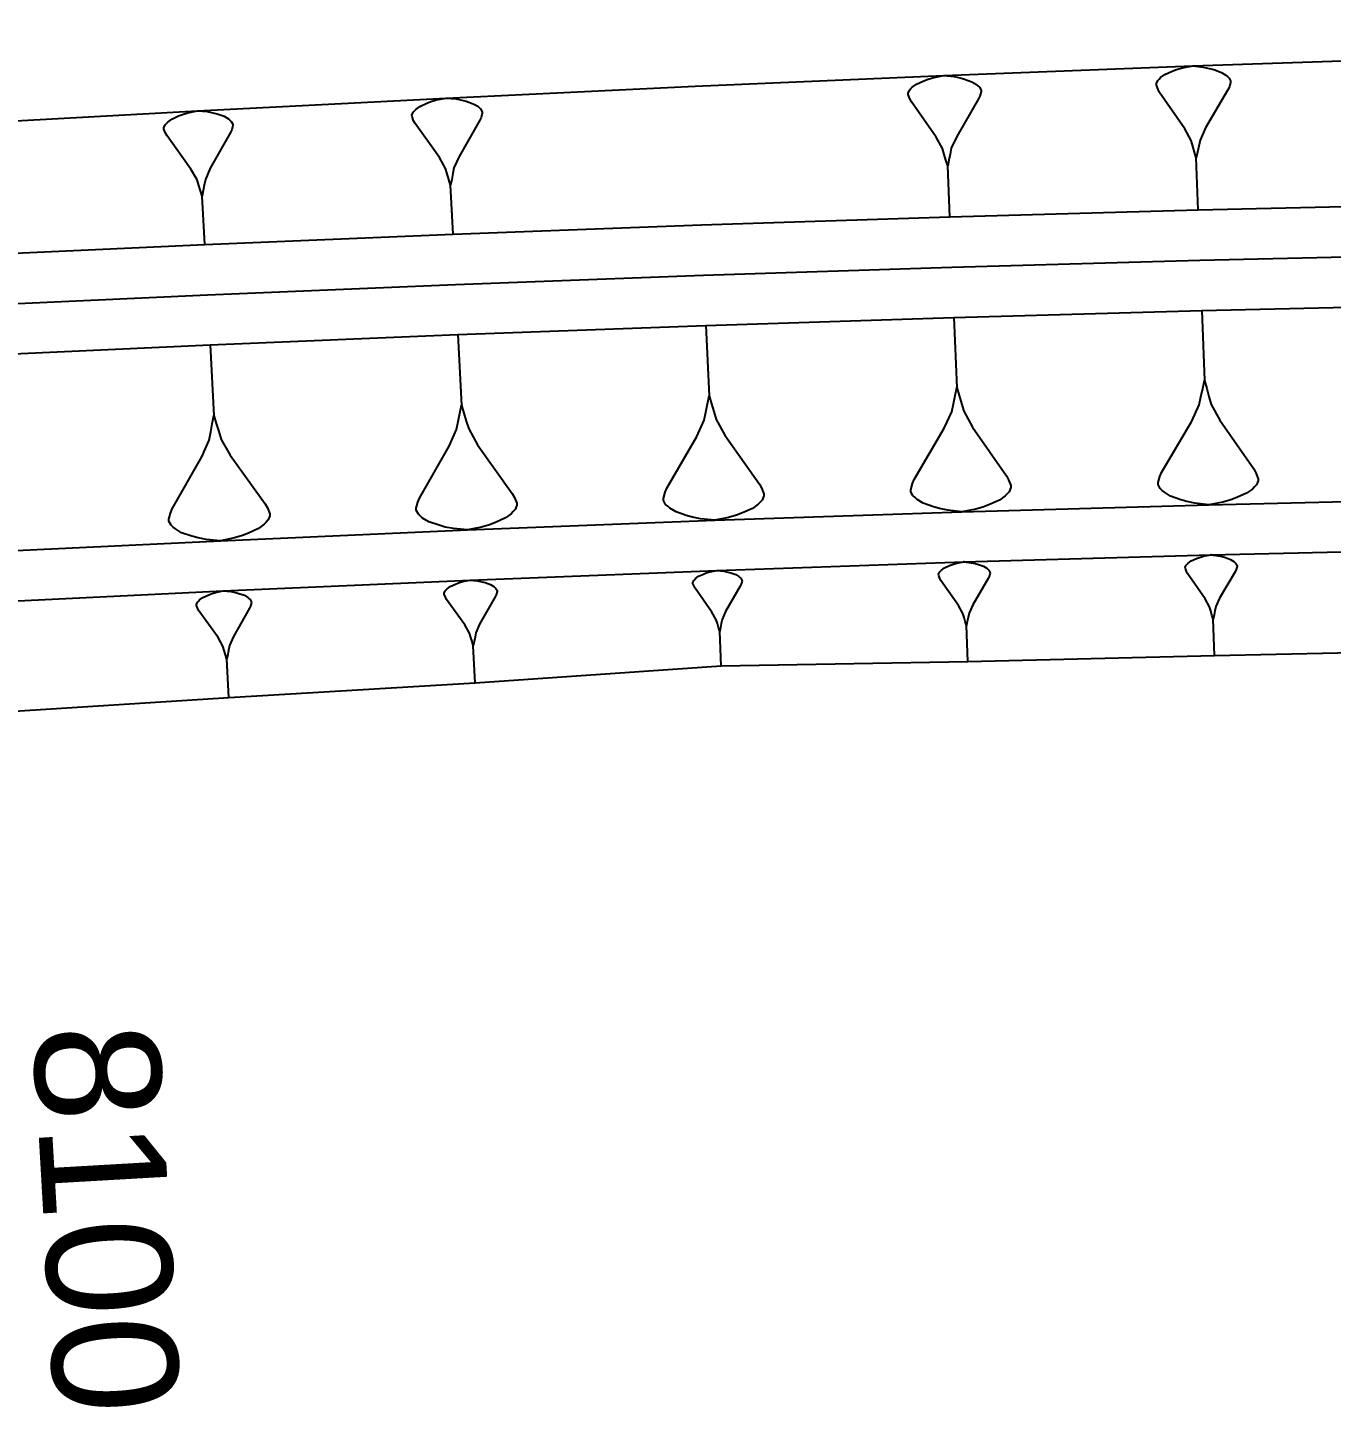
# Model space of a CAD drawing. Extents: x 388537 to 389570, y 804803 to 804975.
# Drawn here: x 388740.92 to 388766.82, y 804920.11 to 804947.56 of the extents above; entities that cross this region are included whole.
import ezdxf
from ezdxf.enums import TextEntityAlignment as Align

# ---------------------------------------------------------------- set-up
doc = ezdxf.new("R2010")
doc.units = 0
doc.layers.get('0').update_dxf_attribs({"linetype": 'CONTINUOUS'})
doc.styles.add('ARIAL', font='ARIAL.FON')

msp = doc.modelspace()

# ---------------------------------------------------------------- linework, layer by layer
at = {"color": 7}
for p, q in [((388763.8667, 804946.7609), (388764.0721, 804946.798)), ((388764.0721, 804946.798), (388764.2797, 804946.776)), ((388758.7246, 804946.5031), (388758.8103, 804946.5356)), ((388758.8103, 804946.5356), (388758.9249, 804946.5693)), ((388758.9249, 804946.5693), (388759.1265, 804946.6065)), ((388759.1265, 804946.6065), (388759.3303, 804946.5858)), ((388759.3303, 804946.5858), (388759.4473, 804946.5616)), ((388759.4473, 804946.5616), (388759.5354, 804946.5362)), ((388759.5354, 804946.5362), (388759.6825, 804946.4842)), ((388763.3737, 804946.5065), (388763.4021, 804946.5371)), ((388763.4021, 804946.5371), (388763.4306, 804946.5677)), ((388763.4306, 804946.5677), (388763.5169, 804946.6299)), ((388763.5169, 804946.6299), (388763.6623, 804946.6943)), ((388763.6623, 804946.6943), (388763.7497, 804946.7271)), ((388763.7497, 804946.7271), (388763.8667, 804946.7609)), ((388764.2797, 804946.776), (388764.3988, 804946.7508)), ((388764.3988, 804946.7508), (388764.4884, 804946.7246)), ((388764.4884, 804946.7246), (388764.6381, 804946.671)), ((388764.6381, 804946.671), (388764.7288, 804946.6152)), ((388764.7288, 804946.6152), (388764.7594, 804946.5868)), ((388764.7594, 804946.5868), (388764.79, 804946.5583)), ((388764.79, 804946.5583), (388764.8216, 804946.5004)), ((388758.4156, 804946.2584), (388758.4421, 804946.3175)), ((388758.4167, 804946.2295), (388758.4156, 804946.2584)), ((388758.4421, 804946.3175), (388758.4699, 804946.3477)), ((388758.4699, 804946.3477), (388758.4977, 804946.3778)), ((388758.4977, 804946.3778), (388758.5822, 804946.4393)), ((388758.5822, 804946.4393), (388758.7246, 804946.5031)), ((388759.6825, 804946.4842), (388759.7718, 804946.4298)), ((388759.7718, 804946.4298), (388759.8019, 804946.402)), ((388759.8019, 804946.402), (388759.8321, 804946.3743)), ((388759.8321, 804946.3743), (388759.8634, 804946.3175)), ((388759.8646, 804946.2886), (388759.8391, 804946.2005)), ((388759.8634, 804946.3175), (388759.8646, 804946.2886)), ((388763.3464, 804946.4464), (388763.3737, 804946.5065)), ((388763.3474, 804946.4169), (388763.3464, 804946.4464)), ((388763.3802, 804946.3295), (388763.3474, 804946.4169)), ((388763.4119, 804946.2715), (388763.3802, 804946.3295)), ((388763.9109, 804945.5512), (388763.4119, 804946.2715)), ((388764.7691, 804946.3212), (388764.324, 804945.5663)), ((388764.7964, 804946.3813), (388764.7691, 804946.3212)), ((388764.8227, 804946.4709), (388764.7964, 804946.3813)), ((388764.8216, 804946.5004), (388764.8227, 804946.4709)), ((388748.6337, 804945.9354), (388748.7146, 804945.9953)), ((388748.7146, 804945.9953), (388748.8514, 804946.058)), ((388748.8514, 804946.058), (388748.9337, 804946.09)), ((388748.9337, 804946.09), (388749.0439, 804946.1234)), ((388749.0439, 804946.1234), (388749.2378, 804946.161)), ((388749.2378, 804946.161), (388749.4344, 804946.1427)), ((388749.4344, 804946.1427), (388749.5474, 804946.1203)), ((388749.5474, 804946.1203), (388749.6325, 804946.0965)), ((388749.6325, 804946.0965), (388749.7747, 804946.0476)), ((388749.7747, 804946.0476), (388749.8611, 804945.9959)), ((388749.8611, 804945.9959), (388749.8904, 804945.9694)), ((388749.8904, 804945.9694), (388749.9197, 804945.9429)), ((388758.4492, 804946.1438), (388758.4167, 804946.2295)), ((388758.4806, 804946.087), (388758.4492, 804946.1438)), ((388758.9734, 804945.3821), (388758.4806, 804946.087)), ((388759.8126, 804946.1414), (388759.3788, 804945.3986)), ((388759.8391, 804946.2005), (388759.8126, 804946.1414)), ((388743.7027, 804945.683), (388743.782, 804945.7421)), ((388743.782, 804945.7421), (388743.916, 804945.8042)), ((388743.916, 804945.8042), (388743.9966, 804945.836)), ((388743.9966, 804945.836), (388744.1047, 804945.8692)), ((388744.1047, 804945.8692), (388744.2949, 804945.9069)), ((388744.2949, 804945.9069), (388744.4881, 804945.8898)), ((388744.4881, 804945.8898), (388744.5991, 804945.8682)), ((388744.5991, 804945.8682), (388744.6827, 804945.8453)), ((388744.6827, 804945.8453), (388744.8226, 804945.7978)), ((388744.8226, 804945.7978), (388744.9077, 804945.7474)), ((388744.9077, 804945.7474), (388744.9365, 804945.7215)), ((388744.9365, 804945.7215), (388744.9654, 804945.6956)), ((388744.9654, 804945.6956), (388744.9957, 804945.6423)), ((388748.5555, 804945.8197), (388748.5807, 804945.8769)), ((388748.5569, 804945.7918), (388748.5555, 804945.8197)), ((388748.5889, 804945.7095), (388748.5569, 804945.7918)), ((388748.5807, 804945.8769), (388748.6072, 804945.9062)), ((388748.6195, 804945.6551), (388748.5889, 804945.7095)), ((388748.6072, 804945.9062), (388748.6337, 804945.9354)), ((388749.9028, 804945.7183), (388749.4908, 804944.9989)), ((388749.9279, 804945.7755), (388749.9028, 804945.7183)), ((388749.9197, 804945.9429), (388749.9503, 804945.8885)), ((388749.9517, 804945.8606), (388749.9279, 804945.7755)), ((388749.9503, 804945.8885), (388749.9517, 804945.8606)), ((388743.6264, 804945.569), (388743.6509, 804945.6253)), ((388743.6279, 804945.5416), (388743.6264, 804945.569)), ((388743.6597, 804945.4609), (388743.6279, 804945.5416)), ((388743.6509, 804945.6253), (388743.6768, 804945.6541)), ((388743.69, 804945.4076), (388743.6597, 804945.4609)), ((388743.6768, 804945.6541), (388743.7027, 804945.683)), ((388744.9497, 804945.4751), (388744.5482, 804944.767)), ((388744.9742, 804945.5313), (388744.9497, 804945.4751)), ((388744.9972, 804945.6149), (388744.9742, 804945.5313)), ((388744.9957, 804945.6423), (388744.9972, 804945.6149)), ((388749.1003, 804944.9797), (388748.6195, 804945.6551)), ((388764.0376, 804945.3195), (388763.9109, 804945.5512)), ((388764.324, 804945.5663), (388764.2146, 804945.3259)), ((388744.1648, 804944.7465), (388743.69, 804945.4076)), ((388759.0987, 804945.1551), (388758.9734, 804945.3821)), ((388759.1324, 804945.0405), (388759.0987, 804945.1551)), ((388759.2724, 804945.1622), (388759.2482, 804945.0452)), ((388759.3788, 804945.3986), (388759.2724, 804945.1622)), ((388764.0714, 804945.2025), (388764.0376, 804945.3195)), ((388764.1053, 804945.0856), (388764.0714, 804945.2025)), ((388764.1894, 804945.2068), (388764.1643, 804945.0877)), ((388764.2146, 804945.3259), (388764.1894, 804945.2068)), ((388749.2228, 804944.762), (388749.1003, 804944.9797)), ((388749.4908, 804944.9989), (388749.3902, 804944.7703)), ((388759.1661, 804944.9258), (388759.1324, 804945.0405)), ((388759.1998, 804944.8112), (388759.1661, 804944.9258)), ((388759.224, 804944.9282), (388759.1998, 804944.8112)), ((388759.2482, 804945.0452), (388759.224, 804944.9282)), ((388764.1391, 804944.9686), (388764.1053, 804945.0856)), ((388764.1643, 804945.0877), (388764.1391, 804944.9686)), ((388764.1769, 804943.936), (388764.1391, 804944.9686)), ((388744.2861, 804944.5332), (388744.1648, 804944.7465)), ((388744.5482, 804944.767), (388744.4504, 804944.542)), ((388749.2562, 804944.6518), (388749.2228, 804944.762)), ((388749.2896, 804944.5416), (388749.2562, 804944.6518)), ((388749.3678, 804944.6573), (388749.3454, 804944.5443)), ((388749.3902, 804944.7703), (388749.3678, 804944.6573)), ((388759.2411, 804943.7977), (388759.1998, 804944.8112)), ((388744.3193, 804944.4252), (388744.2861, 804944.5332)), ((388744.3526, 804944.3171), (388744.3193, 804944.4252)), ((388744.4289, 804944.431), (388744.4073, 804944.32)), ((388744.4504, 804944.542), (388744.4289, 804944.431)), ((388749.323, 804944.4314), (388749.2896, 804944.5416)), ((388749.3454, 804944.5443), (388749.323, 804944.4314)), ((388749.3711, 804943.455), (388749.323, 804944.4314)), ((388744.3858, 804944.209), (388744.3526, 804944.3171)), ((388744.4073, 804944.32), (388744.3858, 804944.209)), ((388744.4371, 804943.2505), (388744.3858, 804944.209)), ((388764.25, 804941.9373), (388764.301, 804940.5445)), ((388754.3959, 804941.6394), (388754.4588, 804940.2423)), ((388759.3227, 804941.7994), (388759.3796, 804940.4059)), ((388749.4696, 804941.4574), (388749.5386, 804940.0567)), ((388744.544, 804941.2534), (388744.6191, 804939.849)), ((388764.267, 804940.3839), (388764.301, 804940.5445)), ((388764.301, 804940.5445), (388764.3466, 804940.3868)), ((388754.4261, 804940.0808), (388754.4588, 804940.2423)), ((388754.4588, 804940.2423), (388754.5059, 804940.0844)), ((388759.313, 804940.0842), (388759.3463, 804940.2451)), ((388759.3463, 804940.2451), (388759.3796, 804940.4059)), ((388759.3796, 804940.4059), (388759.4259, 804940.2483)), ((388759.4259, 804940.2483), (388759.4723, 804940.0907)), ((388764.1991, 804940.0626), (388764.2331, 804940.2232)), ((388764.2331, 804940.2232), (388764.267, 804940.3839)), ((388764.3466, 804940.3868), (388764.3923, 804940.2291)), ((388764.3923, 804940.2291), (388764.4379, 804940.0714)), ((388749.5065, 804939.8946), (388749.5386, 804940.0567)), ((388749.5386, 804940.0567), (388749.5865, 804939.8986)), ((388754.3934, 804939.9194), (388754.4261, 804940.0808)), ((388754.5059, 804940.0844), (388754.5531, 804939.9266)), ((388759.2797, 804939.9233), (388759.313, 804940.0842)), ((388759.4723, 804940.0907), (388759.5186, 804939.9331)), ((388759.5186, 804939.9331), (388759.6908, 804939.6211)), ((388764.0516, 804939.7384), (388764.1991, 804940.0626)), ((388764.4379, 804940.0714), (388764.6087, 804939.7588)), ((388744.5561, 804939.5237), (388744.5876, 804939.6864)), ((388744.5876, 804939.6864), (388744.6191, 804939.849)), ((388744.6191, 804939.849), (388744.6679, 804939.6907)), ((388744.6679, 804939.6907), (388744.7166, 804939.5323)), ((388749.4422, 804939.5705), (388749.4744, 804939.7325)), ((388749.4744, 804939.7325), (388749.5065, 804939.8946)), ((388749.5865, 804939.8986), (388749.6345, 804939.7404)), ((388749.6345, 804939.7404), (388749.6824, 804939.5823)), ((388754.2154, 804939.4314), (388754.3607, 804939.7579)), ((388754.3607, 804939.7579), (388754.3934, 804939.9194)), ((388754.5531, 804939.9266), (388754.6002, 804939.7687)), ((388754.6002, 804939.7687), (388754.7742, 804939.4565)), ((388759.1334, 804939.5983), (388759.2797, 804939.9233)), ((388763.4513, 804938.7203), (388764.0516, 804939.7384)), ((388764.6087, 804939.7588), (388765.2818, 804938.7873)), ((388744.5245, 804939.3611), (388744.5561, 804939.5237)), ((388744.7166, 804939.5323), (388744.7653, 804939.3739)), ((388749.2979, 804939.2424), (388749.4422, 804939.5705)), ((388749.6824, 804939.5823), (388749.8582, 804939.27)), ((388753.6217, 804938.4046), (388754.2154, 804939.4314)), ((388754.7742, 804939.4565), (388755.4579, 804938.4874)), ((388758.5371, 804938.577), (388759.1334, 804939.5983)), ((388759.6908, 804939.6211), (388760.3685, 804938.6517)), ((388744.3812, 804939.0315), (388744.5245, 804939.3611)), ((388744.7653, 804939.3739), (388744.943, 804939.0615)), ((388748.7069, 804938.2103), (388749.2979, 804939.2424)), ((388749.8582, 804939.27), (388750.5479, 804938.301)), ((388743.7929, 804937.994), (388744.3812, 804939.0315)), ((388744.943, 804939.0615), (388745.6387, 804938.0927)), ((388758.5005, 804938.4957), (388758.5371, 804938.577)), ((388760.3685, 804938.6517), (388760.4115, 804938.5737)), ((388760.4115, 804938.5737), (388760.4562, 804938.4559)), ((388763.379, 804938.5184), (388763.4144, 804938.6392)), ((388763.4144, 804938.6392), (388763.4513, 804938.7203)), ((388765.2818, 804938.7873), (388765.3245, 804938.7092)), ((388765.3245, 804938.7092), (388765.3687, 804938.5912)), ((388765.3687, 804938.5912), (388765.3701, 804938.5514)), ((388750.5479, 804938.301), (388750.5919, 804938.223)), ((388753.5508, 804938.2015), (388753.5853, 804938.323)), ((388753.5853, 804938.323), (388753.6217, 804938.4046)), ((388755.4579, 804938.4874), (388755.5014, 804938.4093)), ((388755.5014, 804938.4093), (388755.5467, 804938.2914)), ((388755.5467, 804938.2914), (388755.5485, 804938.2515)), ((388758.4656, 804938.3747), (388758.5005, 804938.4957)), ((388758.4672, 804938.3348), (388758.4656, 804938.3747)), ((388758.5103, 804938.2568), (388758.4672, 804938.3348)), ((388760.3831, 804938.2934), (388760.3449, 804938.252)), ((388760.4213, 804938.3349), (388760.3831, 804938.2934)), ((388760.4578, 804938.4161), (388760.4213, 804938.3349)), ((388760.4562, 804938.4559), (388760.4578, 804938.4161)), ((388763.3805, 804938.4786), (388763.379, 804938.5184)), ((388763.4232, 804938.4005), (388763.3805, 804938.4786)), ((388763.4644, 804938.3621), (388763.4232, 804938.4005)), ((388763.5057, 804938.3238), (388763.4644, 804938.3621)), ((388763.628, 804938.2486), (388763.5057, 804938.3238)), ((388765.1401, 804938.3039), (388764.9441, 804938.2171)), ((388765.2566, 804938.3879), (388765.1401, 804938.3039)), ((388765.2949, 804938.4291), (388765.2566, 804938.3879)), ((388765.3333, 804938.4704), (388765.2949, 804938.4291)), ((388765.3701, 804938.5514), (388765.3333, 804938.4704)), ((388745.6387, 804938.0927), (388745.6831, 804938.0146)), ((388745.6831, 804938.0146), (388745.7296, 804937.8964)), ((388748.6367, 804938.0063), (388748.6708, 804938.1283)), ((388748.6708, 804938.1283), (388748.7069, 804938.2103)), ((388750.5919, 804938.223), (388750.6378, 804938.1049)), ((388750.6398, 804938.0649), (388750.6037, 804937.9828)), ((388750.6378, 804938.1049), (388750.6398, 804938.0649)), ((388753.5526, 804938.1615), (388753.5508, 804938.2015)), ((388753.5961, 804938.0835), (388753.5526, 804938.1615)), ((388753.6378, 804938.0454), (388753.5961, 804938.0835)), ((388753.6796, 804938.0073), (388753.6378, 804938.0454)), ((388755.4359, 804938.0864), (388755.3198, 804938.0012)), ((388755.4741, 804938.1281), (388755.4359, 804938.0864)), ((388755.5122, 804938.1698), (388755.4741, 804938.1281)), ((388755.5485, 804938.2515), (388755.5122, 804938.1698)), ((388758.5517, 804938.2187), (388758.5103, 804938.2568)), ((388758.5931, 804938.1805), (388758.5517, 804938.2187)), ((388758.7158, 804938.1057), (388758.5931, 804938.1805)), ((388758.9181, 804938.0342), (388758.7158, 804938.1057)), ((388759.0392, 804937.9993), (388758.9181, 804938.0342)), ((388759.9151, 804938.035), (388759.7575, 804937.9887)), ((388760.0329, 804938.0797), (388759.9151, 804938.035)), ((388760.2287, 804938.1675), (388760.0329, 804938.0797)), ((388760.3449, 804938.252), (388760.2287, 804938.1675)), ((388763.8298, 804938.1763), (388763.628, 804938.2486)), ((388763.9507, 804938.1409), (388763.8298, 804938.1763)), ((388764.1113, 804938.1069), (388763.9507, 804938.1409)), ((388764.3913, 804938.0773), (388764.1113, 804938.1069)), ((388764.6684, 804938.1273), (388764.3913, 804938.0773)), ((388764.8261, 804938.1729), (388764.6684, 804938.1273)), ((388764.9441, 804938.2171), (388764.8261, 804938.1729)), ((388743.7234, 804937.789), (388743.7571, 804937.9116)), ((388743.7255, 804937.7489), (388743.7234, 804937.789)), ((388743.7699, 804937.6708), (388743.7255, 804937.7489)), ((388743.7571, 804937.9116), (388743.7929, 804937.994)), ((388745.696, 804937.7739), (388745.658, 804937.7316)), ((388745.7318, 804937.8563), (388745.696, 804937.7739)), ((388745.7296, 804937.8964), (388745.7318, 804937.8563)), ((388748.6387, 804937.9662), (388748.6367, 804938.0063)), ((388748.6827, 804937.8882), (388748.6387, 804937.9662)), ((388748.7246, 804937.8501), (388748.6827, 804937.8882)), ((388748.7666, 804937.8121), (388748.7246, 804937.8501)), ((388748.8907, 804937.7379), (388748.7666, 804937.8121)), ((388749.0947, 804937.6678), (388748.8907, 804937.7379)), ((388750.4115, 804937.8129), (388750.2153, 804937.723)), ((388750.5276, 804937.8989), (388750.4115, 804937.8129)), ((388750.5657, 804937.9408), (388750.5276, 804937.8989)), ((388750.6037, 804937.9828), (388750.5657, 804937.9408)), ((388753.8029, 804937.9328), (388753.6796, 804938.0073)), ((388754.0061, 804937.862), (388753.8029, 804937.9328)), ((388754.1276, 804937.8275), (388754.0061, 804937.862)), ((388754.2891, 804937.7947), (388754.1276, 804937.8275)), ((388754.5703, 804937.7674), (388754.2891, 804937.7947)), ((388754.848, 804937.8199), (388754.5703, 804937.7674)), ((388755.0058, 804937.867), (388754.848, 804937.8199)), ((388755.1238, 804937.9123), (388755.0058, 804937.867)), ((388755.3198, 804938.0012), (388755.1238, 804937.9123)), ((388759.2001, 804937.966), (388759.0392, 804937.9993)), ((388759.4804, 804937.9375), (388759.2001, 804937.966)), ((388759.7575, 804937.9887), (388759.4804, 804937.9375)), ((388743.8122, 804937.6328), (388743.7699, 804937.6708)), ((388743.8545, 804937.5949), (388743.8122, 804937.6328)), ((388743.9792, 804937.5211), (388743.8545, 804937.5949)), ((388744.1841, 804937.4515), (388743.9792, 804937.5211)), ((388745.1894, 804937.4651), (388745.031, 804937.4164)), ((388745.3076, 804937.5117), (388745.1894, 804937.4651)), ((388745.5039, 804937.6027), (388745.3076, 804937.5117)), ((388745.62, 804937.6893), (388745.5039, 804937.6027)), ((388745.658, 804937.7316), (388745.62, 804937.6893)), ((388749.2167, 804937.6336), (388749.0947, 804937.6678)), ((388749.3788, 804937.6015), (388749.2167, 804937.6336)), ((388749.6609, 804937.5753), (388749.3788, 804937.6015)), ((388749.9391, 804937.6291), (388749.6609, 804937.5753)), ((388750.0972, 804937.677), (388749.9391, 804937.6291)), ((388750.2153, 804937.723), (388750.0972, 804937.677)), ((388744.3066, 804937.4179), (388744.1841, 804937.4515)), ((388744.4692, 804937.3863), (388744.3066, 804937.4179)), ((388744.7523, 804937.3612), (388744.4692, 804937.3863)), ((388745.031, 804937.4164), (388744.7523, 804937.3612)), ((388759.2984, 804936.8884), (388759.3792, 804936.9121)), ((388759.3792, 804936.9121), (388759.5212, 804936.9384)), ((388759.5212, 804936.9384), (388759.6649, 804936.9238)), ((388759.6649, 804936.9238), (388759.7473, 804936.9067)), ((388763.9606, 804936.896), (388763.9804, 804936.9173)), ((388763.9804, 804936.9173), (388764.0406, 804936.9607)), ((388764.0406, 804936.9607), (388764.142, 804937.0057)), ((388764.142, 804937.0057), (388764.203, 804937.0285)), ((388764.203, 804937.0285), (388764.2846, 804937.0521)), ((388764.2846, 804937.0521), (388764.4279, 804937.078)), ((388764.4279, 804937.078), (388764.5727, 804937.0626)), ((388764.5727, 804937.0626), (388764.6558, 804937.0451)), ((388764.6558, 804937.0451), (388764.7183, 804937.0268)), ((388764.7183, 804937.0268), (388764.8227, 804936.9894)), ((388764.8227, 804936.9894), (388764.8859, 804936.9505)), ((388764.8859, 804936.9505), (388764.9073, 804936.9306)), ((388764.9073, 804936.9306), (388764.9286, 804936.9108)), ((388754.1926, 804936.6126), (388754.2493, 804936.6543)), ((388754.2493, 804936.6543), (388754.345, 804936.6976)), ((388754.345, 804936.6976), (388754.4027, 804936.7198)), ((388754.4027, 804936.7198), (388754.4798, 804936.7428)), ((388754.4798, 804936.7428), (388754.6154, 804936.7684)), ((388754.6154, 804936.7684), (388754.7527, 804936.7551)), ((388754.7527, 804936.7551), (388754.8316, 804936.7391)), ((388754.8316, 804936.7391), (388754.8909, 804936.7222)), ((388754.8909, 804936.7222), (388754.9902, 804936.6876)), ((388754.9902, 804936.6876), (388755.0504, 804936.6513)), ((388755.0504, 804936.6513), (388755.0708, 804936.6327)), ((388759.0202, 804936.6931), (388759.0389, 804936.7347)), ((388759.021, 804936.6727), (388759.0202, 804936.6931)), ((388759.0439, 804936.6123), (388759.021, 804936.6727)), ((388759.0389, 804936.7347), (388759.0585, 804936.756)), ((388759.0585, 804936.756), (388759.0781, 804936.7772)), ((388759.0781, 804936.7772), (388759.1376, 804936.8205)), ((388759.1376, 804936.8205), (388759.238, 804936.8655)), ((388759.238, 804936.8655), (388759.2984, 804936.8884)), ((388759.7473, 804936.9067), (388759.8094, 804936.8888)), ((388759.8094, 804936.8888), (388759.9131, 804936.8522)), ((388759.9131, 804936.8522), (388759.976, 804936.8139)), ((388759.976, 804936.8139), (388759.9972, 804936.7943)), ((388759.9972, 804936.7943), (388760.0185, 804936.7747)), ((388760.0235, 804936.6523), (388760.0047, 804936.6106)), ((388760.0185, 804936.7747), (388760.0405, 804936.7347)), ((388760.0414, 804936.7143), (388760.0235, 804936.6523)), ((388760.0405, 804936.7347), (388760.0414, 804936.7143)), ((388763.9217, 804936.8327), (388763.9407, 804936.8747)), ((388763.9224, 804936.8122), (388763.9217, 804936.8327)), ((388763.9453, 804936.7512), (388763.9224, 804936.8122)), ((388763.9407, 804936.8747), (388763.9606, 804936.896)), ((388763.9674, 804936.7108), (388763.9453, 804936.7512)), ((388764.3155, 804936.2083), (388763.9674, 804936.7108)), ((388764.9141, 804936.7454), (388764.6036, 804936.2188)), ((388764.9331, 804936.7873), (388764.9141, 804936.7454)), ((388764.9286, 804936.9108), (388764.9507, 804936.8704)), ((388764.9515, 804936.8498), (388764.9331, 804936.7873)), ((388764.9507, 804936.8704), (388764.9515, 804936.8498)), ((388744.6542, 804936.3327), (388744.8057, 804936.3627)), ((388744.8057, 804936.3627), (388744.9596, 804936.349)), ((388749.196, 804936.3194), (388749.215, 804936.3625)), ((388749.215, 804936.3625), (388749.2349, 804936.3845)), ((388749.2349, 804936.3845), (388749.2549, 804936.4066)), ((388749.2549, 804936.4066), (388749.3159, 804936.4517)), ((388749.3159, 804936.4517), (388749.419, 804936.4989)), ((388749.419, 804936.4989), (388749.481, 804936.5231)), ((388749.481, 804936.5231), (388749.564, 804936.5482)), ((388749.564, 804936.5482), (388749.7102, 804936.5765)), ((388749.7102, 804936.5765), (388749.8583, 804936.5627)), ((388749.8583, 804936.5627), (388749.9435, 804936.5459)), ((388749.9435, 804936.5459), (388750.0076, 804936.528)), ((388750.0076, 804936.528), (388750.1148, 804936.4911)), ((388750.1148, 804936.4911), (388750.1799, 804936.4522)), ((388750.1799, 804936.4522), (388750.2019, 804936.4322)), ((388750.2019, 804936.4322), (388750.224, 804936.4122)), ((388750.224, 804936.4122), (388750.2471, 804936.3712)), ((388750.2471, 804936.3712), (388750.2481, 804936.3502)), ((388754.1376, 804936.532), (388754.1553, 804936.5719)), ((388754.1385, 804936.5125), (388754.1376, 804936.532)), ((388754.1606, 804936.4549), (388754.1385, 804936.5125)), ((388754.1553, 804936.5719), (388754.174, 804936.5922)), ((388754.1819, 804936.4168), (388754.1606, 804936.4549)), ((388754.174, 804936.5922), (388754.1926, 804936.6126)), ((388754.5158, 804935.9434), (388754.1819, 804936.4168)), ((388755.0787, 804936.4572), (388754.7887, 804935.9557)), ((388755.0708, 804936.6327), (388755.0912, 804936.614)), ((388755.0964, 804936.4971), (388755.0787, 804936.4572)), ((388755.0912, 804936.614), (388755.1124, 804936.5759)), ((388755.1133, 804936.5564), (388755.0964, 804936.4971)), ((388755.1124, 804936.5759), (388755.1133, 804936.5564)), ((388759.066, 804936.5723), (388759.0439, 804936.6123)), ((388759.4133, 804936.0755), (388759.066, 804936.5723)), ((388760.0047, 804936.6106), (388759.699, 804936.0871)), ((388744.2732, 804936.0935), (388744.2927, 804936.1383)), ((388744.2743, 804936.0717), (388744.2732, 804936.0935)), ((388744.2927, 804936.1383), (388744.3133, 804936.1613)), ((388744.3133, 804936.1613), (388744.3339, 804936.1843)), ((388744.3339, 804936.1843), (388744.3971, 804936.2314)), ((388744.3971, 804936.2314), (388744.5038, 804936.2809)), ((388744.5038, 804936.2809), (388744.5681, 804936.3062)), ((388744.5681, 804936.3062), (388744.6542, 804936.3327)), ((388744.9596, 804936.349), (388745.048, 804936.3319)), ((388745.048, 804936.3319), (388745.1146, 804936.3136)), ((388745.1146, 804936.3136), (388745.226, 804936.2758)), ((388745.226, 804936.2758), (388745.2938, 804936.2356)), ((388745.2938, 804936.2356), (388745.3168, 804936.215)), ((388745.3168, 804936.215), (388745.3398, 804936.1943)), ((388745.3398, 804936.1943), (388745.3639, 804936.1519)), ((388745.3651, 804936.1301), (388745.3468, 804936.0634)), ((388745.3639, 804936.1519), (388745.3651, 804936.1301)), ((388749.197, 804936.2983), (388749.196, 804936.3194)), ((388749.2212, 804936.2363), (388749.197, 804936.2983)), ((388749.2443, 804936.1953), (388749.2212, 804936.2363)), ((388749.6065, 804935.6863), (388749.2443, 804936.1953)), ((388750.2113, 804936.243), (388749.9008, 804935.7008)), ((388750.2302, 804936.2861), (388750.2113, 804936.243)), ((388750.2481, 804936.3502), (388750.2302, 804936.2861)), ((388764.4038, 804936.0467), (388764.3155, 804936.2083)), ((388764.6036, 804936.2188), (388764.5273, 804936.0512)), ((388744.2997, 804936.0074), (388744.2743, 804936.0717)), ((388744.3238, 804935.9649), (388744.2997, 804936.0074)), ((388744.702, 804935.4382), (388744.3238, 804935.9649)), ((388745.3273, 804936.0186), (388745.0075, 804935.4546)), ((388745.3468, 804936.0634), (388745.3273, 804936.0186)), ((388754.6008, 804935.791), (388754.5158, 804935.9434)), ((388754.7887, 804935.9557), (388754.7178, 804935.7962)), ((388759.5016, 804935.9155), (388759.4133, 804936.0755)), ((388759.5254, 804935.8347), (388759.5016, 804935.9155)), ((388759.5491, 804935.7539), (388759.5254, 804935.8347)), ((388759.607, 804935.8381), (388759.5899, 804935.7556)), ((388759.6241, 804935.9205), (388759.607, 804935.8381)), ((388759.699, 804936.0871), (388759.6241, 804935.9205)), ((388764.4274, 804935.9651), (388764.4038, 804936.0467)), ((388764.451, 804935.8835), (388764.4274, 804935.9651)), ((388764.4746, 804935.802), (388764.451, 804935.8835)), ((388764.4922, 804935.885), (388764.4746, 804935.802)), ((388764.5097, 804935.9681), (388764.4922, 804935.885)), ((388764.5273, 804936.0512), (388764.5097, 804935.9681)), ((388749.6989, 804935.5223), (388749.6065, 804935.6863)), ((388749.9008, 804935.7008), (388749.825, 804935.5285)), ((388754.6238, 804935.7139), (388754.6008, 804935.791)), ((388754.6468, 804935.6368), (388754.6238, 804935.7139)), ((388754.6698, 804935.5597), (388754.6468, 804935.6368)), ((388754.6858, 804935.6385), (388754.6698, 804935.5597)), ((388754.7006, 804934.8773), (388754.6698, 804935.5597)), ((388754.7018, 804935.7174), (388754.6858, 804935.6385)), ((388754.7178, 804935.7962), (388754.7018, 804935.7174)), ((388759.5729, 804935.6731), (388759.5491, 804935.7539)), ((388759.5899, 804935.7556), (388759.5729, 804935.6731)), ((388759.602, 804934.9589), (388759.5729, 804935.6731)), ((388764.501, 804935.0816), (388764.4746, 804935.802)), ((388744.7986, 804935.2684), (388744.702, 804935.4382)), ((388744.8251, 804935.1823), (388744.7986, 804935.2684)), ((388744.9295, 804935.2754), (388744.9124, 804935.187)), ((388745.0075, 804935.4546), (388744.9295, 804935.2754)), ((388749.7241, 804935.4393), (388749.6989, 804935.5223)), ((388749.7492, 804935.3562), (388749.7241, 804935.4393)), ((388749.7744, 804935.2732), (388749.7492, 804935.3562)), ((388749.7913, 804935.3583), (388749.7744, 804935.2732)), ((388749.8107, 804934.5374), (388749.7744, 804935.2732)), ((388749.8081, 804935.4434), (388749.7913, 804935.3583)), ((388749.825, 804935.5285), (388749.8081, 804935.4434)), ((388744.8516, 804935.0962), (388744.8251, 804935.1823)), ((388744.8781, 804935.0101), (388744.8516, 804935.0962)), ((388744.8952, 804935.0985), (388744.8781, 804935.0101)), ((388744.919, 804934.2466), (388744.8781, 804935.0101)), ((388744.9124, 804935.187), (388744.8952, 804935.0985))]:
    msp.add_line(p, q, dxfattribs=at)
at = {"color": 1, "linetype": 'CONTINUOUS'}
for points in [[(388700, 804943.6982), (388704.7127, 804944.1203), (388709.6483, 804944.5414), (388714.6644, 804943.9448), (388719.5993, 804944.3239), (388724.5356, 804944.6822), (388729.4735, 804945.0196), (388734.4127, 804945.3362), (388739.3532, 804945.632), (388744.2949, 804945.9069), (388749.2378, 804946.161), (388754.1817, 804946.3942), (388759.1265, 804946.6065), (388764.0721, 804946.798), (388769.0185, 804946.9686), (388773.9656, 804947.1183), (388778.9133, 804947.2472), (388783.8615, 804947.3552), (388788.8101, 804947.4423), (388793.759, 804947.5085), (388798.7082, 804947.5538), (388800, 804947.5602)], [(388700, 804938.3369), (388700.2665, 804938.3599), (388705.1812, 804938.762), (388710.0643, 804939.5409), (388715.01, 804939.567), (388719.9295, 804939.9031), (388724.8502, 804940.2172), (388729.7722, 804940.5093), (388734.6952, 804940.7793), (388739.6191, 804941.0273), (388744.544, 804941.2534), (388749.4696, 804941.4574), (388754.3959, 804941.6394), (388759.3227, 804941.7994), (388764.25, 804941.9373), (388769.1777, 804942.0532), (388774.1056, 804942.147), (388779.0337, 804942.2187), (388783.9618, 804942.2684), (388788.8898, 804942.2961), (388793.8177, 804942.3017), (388798.7453, 804942.2853), (388800, 804942.2755)]]:
    msp.add_lwpolyline(points, dxfattribs=at)
at = {"color": 7, "linetype": 'CONTINUOUS'}
for points in [[(388700, 804940.3443), (388700.0839, 804940.3515), (388705.007, 804940.7544), (388709.8985, 804941.534), (388714.8526, 804941.5608), (388719.7805, 804941.8975), (388724.7097, 804942.2123), (388729.64, 804942.5049), (388734.5714, 804942.7755), (388739.5038, 804943.024), (388744.4371, 804943.2505), (388749.3712, 804943.455), (388754.3059, 804943.6374), (388759.2411, 804943.7977), (388764.1769, 804943.936), (388769.113, 804944.0521), (388774.0493, 804944.1462), (388778.9858, 804944.2182), (388783.9224, 804944.268), (388788.8588, 804944.2959), (388793.7952, 804944.3016), (388798.7312, 804944.2852), (388800, 804944.2754)], [(388700, 804939.3406), (388700.1752, 804939.3557), (388705.0941, 804939.7582), (388709.9814, 804940.5375), (388714.9313, 804940.5639), (388719.855, 804940.9003), (388724.7799, 804941.2147), (388729.7061, 804941.5071), (388734.6333, 804941.7774), (388739.5615, 804942.0257), (388744.4905, 804942.252), (388749.4204, 804942.4562), (388754.3509, 804942.6384), (388759.2819, 804942.7986), (388764.2135, 804942.9366), (388769.1453, 804943.0526), (388774.0775, 804943.1466), (388779.0097, 804943.2184), (388783.9421, 804943.2682), (388788.8743, 804943.296), (388793.8064, 804943.3016), (388798.7383, 804943.2853), (388800, 804943.2754)], [(388700, 804934.3258), (388700.6313, 804934.3817), (388705.5283, 804934.793), (388710.3938, 804935.5813), (388715.3219, 804935.6168), (388720.2239, 804935.9623), (388725.1272, 804936.286), (388730.0318, 804936.5877), (388734.9376, 804936.8674), (388739.8445, 804937.1252), (388744.7523, 804937.3612), (388749.6609, 804937.5753), (388754.5703, 804937.7674), (388759.4804, 804937.9376), (388764.3913, 804938.0773), (388769.3026, 804938.1951), (388774.2142, 804938.2909), (388779.1259, 804938.3647), (388784.0377, 804938.4165), (388788.9495, 804938.4463), (388793.8611, 804938.4542), (388798.7724, 804938.4401), (388800, 804938.4311)], [(388700, 804933.3219), (388700.7226, 804933.3859), (388705.6154, 804933.7968), (388710.4767, 804934.5847), (388715.4006, 804934.6199), (388720.2984, 804934.9651), (388725.1975, 804935.2885), (388730.0979, 804935.5899), (388734.9995, 804935.8693), (388739.9021, 804936.1269), (388744.8057, 804936.3627), (388749.7102, 804936.5765), (388754.6153, 804936.7684), (388759.5212, 804936.9384), (388764.4279, 804937.078), (388769.335, 804937.1956), (388774.2423, 804937.2913), (388779.1498, 804937.3649), (388784.0574, 804937.4167), (388788.9649, 804937.4464), (388793.8723, 804937.4543), (388798.7795, 804937.4401), (388800, 804937.4311)], [(388700, 804929.8624), (388701.0339, 804929.9908), (388705.908, 804930.4504), (388710.7526, 804931.2683), (388715.6426, 804931.5538), (388720.5213, 804931.9806), (388725.4038, 804932.3604), (388730.2699, 804932.9927), (388735.151, 804933.4248), (388740.0289, 804933.9309), (388744.919, 804934.2466), (388749.8107, 804934.5374), (388754.7006, 804934.8773), (388759.602, 804934.9589), (388764.501, 804935.0816), (388769.4001, 804935.1837), (388774.2985, 804935.2951), (388779.1971, 804935.3907), (388784.0981, 804935.3518), (388788.9975, 804935.3437), (388793.8948, 804935.4606), (388798.7927, 804935.5687), (388800, 804935.5428)]]:
    msp.add_lwpolyline(points, dxfattribs=at)
at = {"color": 7}
for p in [(388759.5212, 804936.9384), (388764.4279, 804937.078)]:
    msp.add_point(p, dxfattribs=at)

# ---------------------------------------------------------------- texts
at = {"color": 2, "style": 'ARIAL'}
msp.add_text('8100', height=2.5, rotation=273.305, dxfattribs=at).set_placement((388743.5108, 804927.8421), align=Align.TOP_LEFT)

doc.saveas('drawing.dxf')
